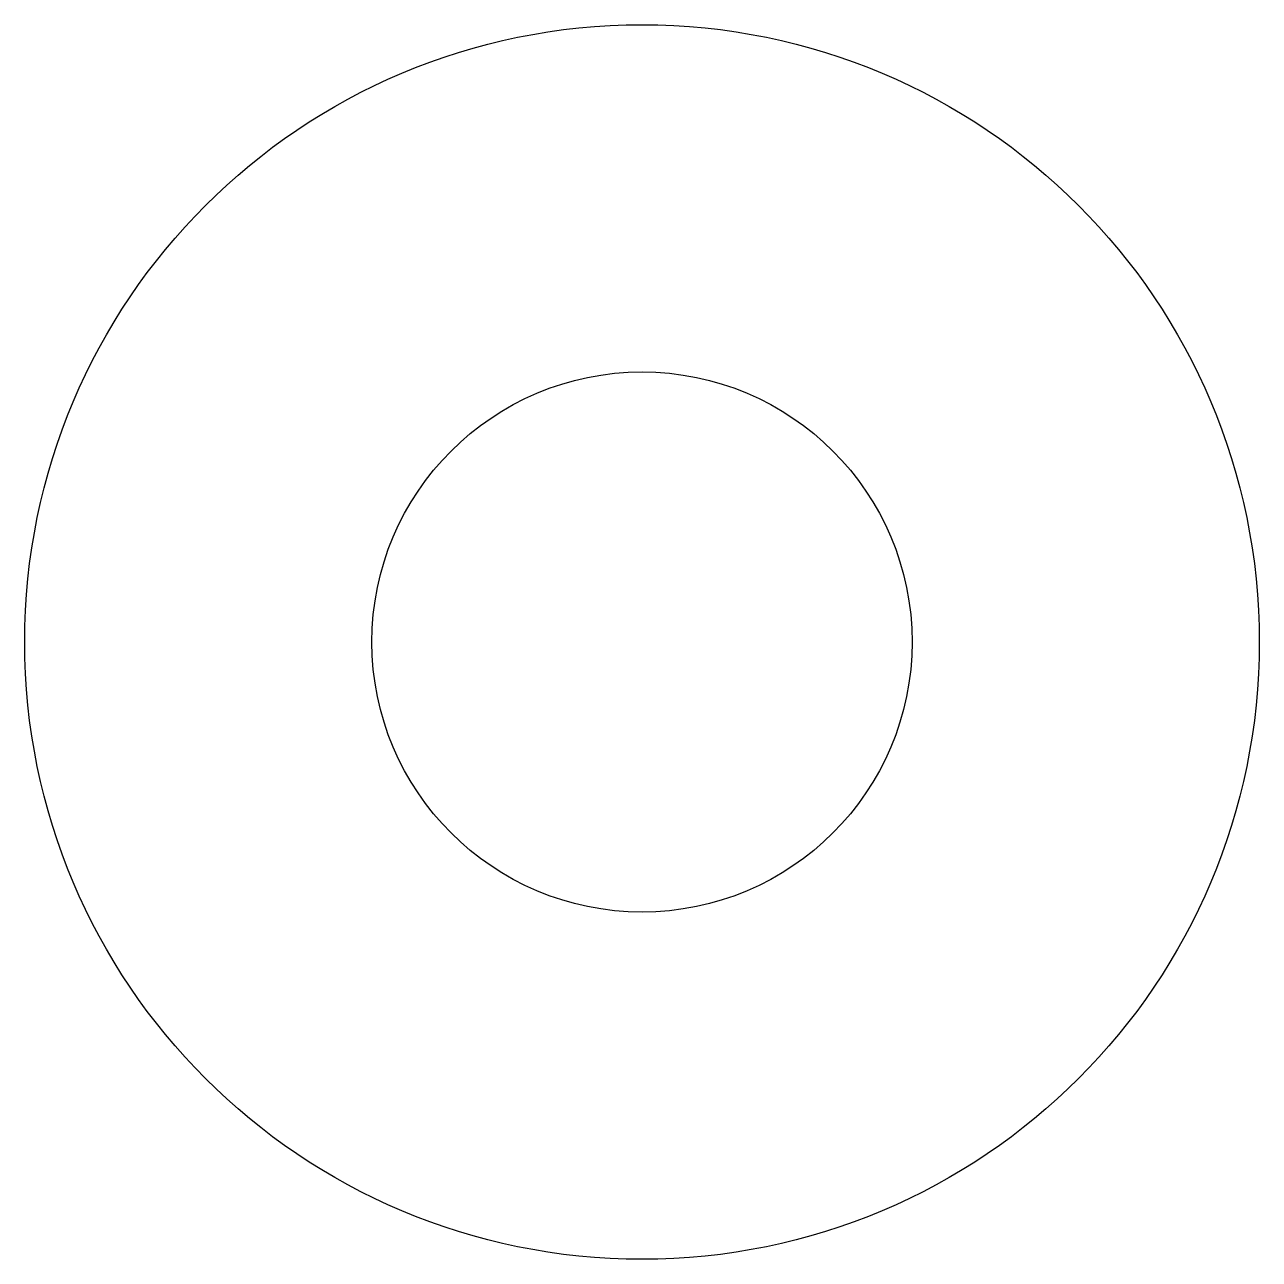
# Model space of a CAD drawing. Extents: x 0 to 8, y 0 to 8.
import ezdxf

# ---------------------------------------------------------------- set-up
doc = ezdxf.new("R2010")
doc.units = 0
doc.layers.add('CUT', color=1, linetype='CONTINUOUS')

msp = doc.modelspace()

# ---------------------------------------------------------------- linework, layer by layer
at = {"layer": 'CUT'}
for radius in [4, 1.75]:
    msp.add_circle((4, 4), radius, dxfattribs=at)

doc.saveas('drawing.dxf')
